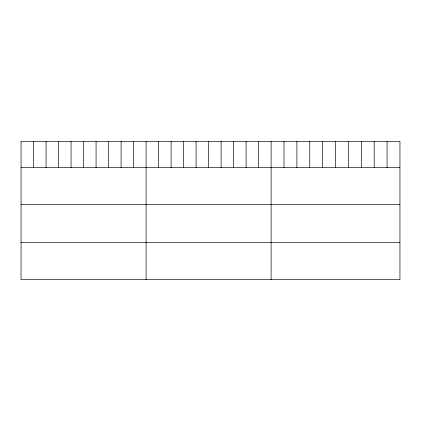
<?xml version="1.0" encoding="UTF-8"?>
<svg xmlns="http://www.w3.org/2000/svg" width="421" height="421" viewBox="0 0 421 421"><rect width="100%" height="100%" fill="white"/><g stroke="black" fill="none" stroke-linecap="round" stroke-linejoin="round"><path stroke-width="0.63" d="M399.95 167.516L399.95 279.67L21.05 279.67L21.05 141.33L399.95 141.33L399.95 167.516L21.05 167.516M21.05 204.527L399.95 204.527M21.05 242.659L399.95 242.659M387.067 141.33L387.067 167.516M374.185 141.33L374.185 167.516M361.302 141.33L361.302 167.516M348.42 141.33L348.42 167.516M335.537 141.33L335.537 167.516M322.654 141.33L322.654 167.516M309.772 141.33L309.772 167.516M296.889 141.33L296.889 167.516M284.007 141.33L284.007 167.516M271.124 141.33L271.124 279.67M258.62 141.33L258.62 167.516M246.117 141.33L246.117 167.516M233.613 141.33L233.613 167.516M221.109 141.33L221.109 167.516M208.605 141.33L208.605 167.516M196.102 141.33L196.102 167.516M183.598 141.33L183.598 167.516M171.094 141.33L171.094 167.516M158.591 141.33L158.591 167.516M146.087 141.33L146.087 279.67M133.583 141.33L133.583 167.516M121.08 141.33L121.08 167.516M108.576 141.33L108.576 167.516M96.072 141.33L96.072 167.516M83.569 141.33L83.569 167.516M71.065 141.33L71.065 167.516M58.561 141.33L58.561 167.516M46.057 141.33L46.057 167.516M33.554 141.33L33.554 167.516"/></g></svg>
